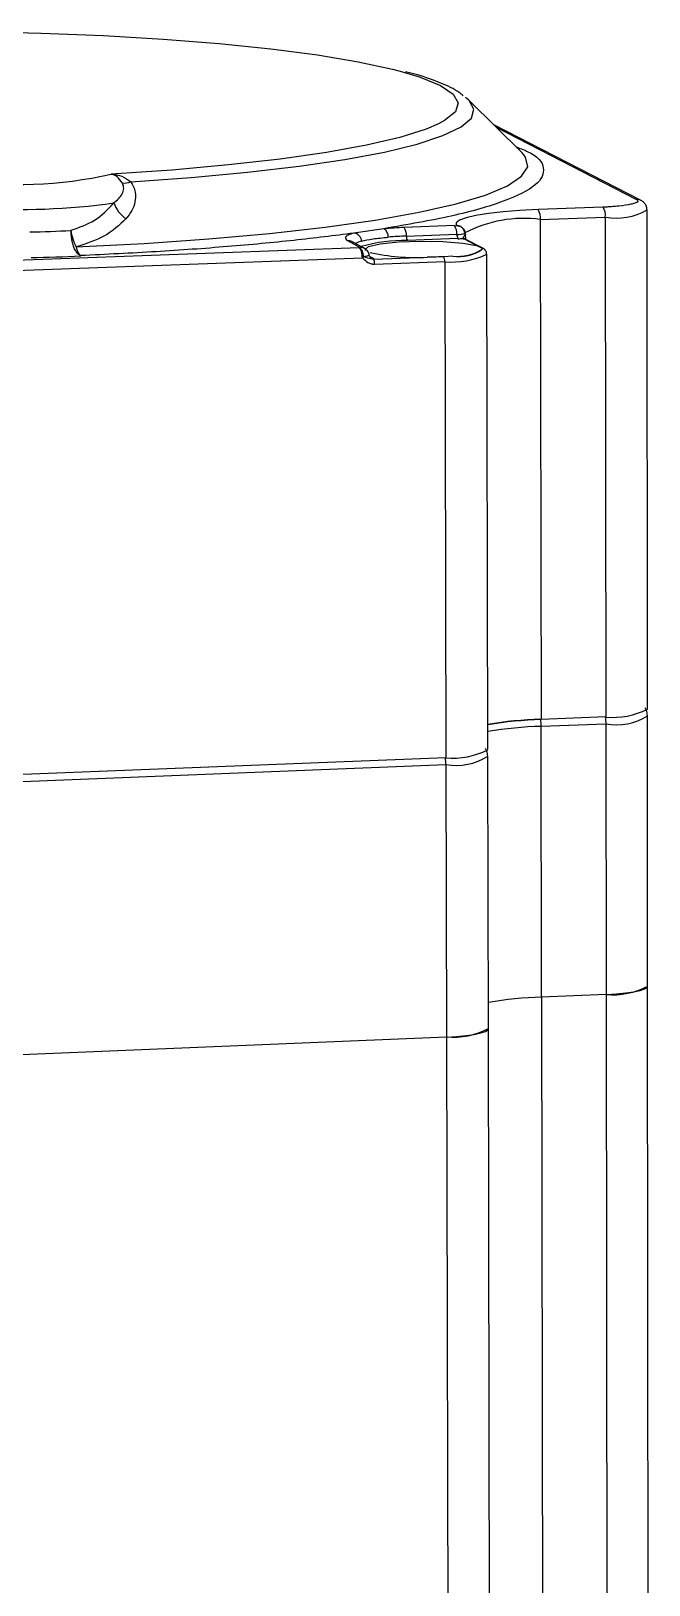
# Model space of a CAD drawing. Header units: millimetres. Extents: x 0 to 279, y 0 to 216.
# Drawn here: x 236.44 to 240.57, y 193.89 to 204.26 of the extents above; entities that cross this region are included whole.
import ezdxf

# ---------------------------------------------------------------- set-up
doc = ezdxf.new("R2010")
doc.units = ezdxf.units.MM

msp = doc.modelspace()

# ---------------------------------------------------------------- linework, layer by layer
at = {"color": 7, "linetype": 'Continuous', "lineweight": 25}
for p, q in [((239.724, 203.449), (239.369, 203.8)), ((240.514, 203.133), (239.534, 203.637)), ((239.735, 203.437), (239.724, 203.449)), ((240.264, 203.087), (239.83, 203.071)), ((240.561, 199.738), (240.558, 203.069)), ((238.799, 202.943), (238.599, 202.914)), ((239.273, 202.964), (238.935, 202.951)), ((239.332, 202.941), (239.339, 202.914)), ((239.845, 203.004), (240.279, 203.02)), ((239.845, 203.004), (239.851, 199.668)), ((240.279, 203.02), (240.283, 199.685)), ((238.558, 202.864), (238.642, 202.819)), ((238.67, 202.812), (238.586, 202.857)), ((238.586, 202.857), (238.587, 202.856)), ((238.95, 202.893), (239.288, 202.906)), ((239.295, 202.877), (238.958, 202.865)), ((239.418, 202.831), (239.334, 202.875)), ((239.348, 202.872), (239.343, 202.875)), ((239.461, 202.813), (239.348, 202.872)), ((238.636, 202.816), (234.067, 202.649)), ((234.082, 202.581), (238.658, 202.749)), ((238.73, 202.74), (239.089, 202.754)), ((239.26, 202.761), (239.201, 202.756)), ((239.452, 202.815), (239.457, 202.807)), ((239.495, 199.467), (239.488, 202.774)), ((238.738, 202.706), (239.207, 202.724)), ((239.207, 202.724), (239.214, 199.413)), ((240.283, 199.685), (239.851, 199.668)), ((239.851, 199.623), (240.283, 199.64)), ((239.854, 197.815), (239.851, 199.623)), ((240.283, 199.64), (240.285, 197.833)), ((240.562, 197.889), (240.561, 199.694)), ((239.214, 199.413), (234.106, 199.209)), ((239.498, 197.606), (239.495, 199.422)), ((234.106, 199.164), (239.214, 199.368)), ((239.214, 199.368), (239.218, 197.549)), ((240.571, 188.884), (240.562, 197.889)), ((240.285, 197.833), (239.854, 197.815)), ((239.854, 197.815), (239.868, 188.796)), ((240.285, 197.833), (240.296, 188.817)), ((239.218, 197.549), (234.119, 197.337)), ((239.218, 197.549), (239.238, 188.478)), ((239.516, 188.546), (239.498, 197.606))]:
    msp.add_line(p, q, dxfattribs=at)
at = {"color": 8, "linetype": 'Continuous', "lineweight": 25}
for p, q in [((239.55, 203.621), (240.487, 203.139)), ((238.706, 202.759), (238.729, 202.747))]:
    msp.add_line(p, q, dxfattribs=at)
at = {"color": 7, "linetype": 'Continuous', "lineweight": 25, "flags": 128}
for points in [[(235.207, 204.259), (235.645, 204.262), (236.082, 204.259), (236.511, 204.249), (236.928, 204.232), (237.326, 204.208), (237.7, 204.179), (238.045, 204.144), (238.356, 204.103), (238.628, 204.058), (238.858, 204.008), (238.91, 203.995)], [(239.369, 203.8), (239.367, 203.802), (239.345, 203.82)], [(239.166, 203.644), (239.082, 203.608), (238.907, 203.552), (238.685, 203.5), (238.417, 203.452), (238.108, 203.408), (237.762, 203.369), (237.384, 203.335), (236.979, 203.308)], [(239.83, 203.071), (239.709, 203.065), (239.597, 203.057), (239.498, 203.045), (239.415, 203.032), (239.35, 203.017), (239.306, 203), (239.284, 202.983), (239.284, 202.965)], [(238.68, 202.799), (238.676, 202.804), (238.698, 202.824), (238.775, 202.842), (238.897, 202.855), (239.045, 202.86), (239.195, 202.858), (239.327, 202.847), (239.418, 202.831)], [(238.642, 202.819), (238.643, 202.818), (238.643, 202.818), (238.643, 202.818), (238.642, 202.818), (238.641, 202.817), (238.64, 202.817), (238.638, 202.817), (238.636, 202.816)], [(239.452, 202.815), (239.457, 202.814), (239.461, 202.813)], [(240.285, 197.833), (240.354, 197.837), (240.416, 197.843), (240.469, 197.851), (240.512, 197.86), (240.542, 197.87), (240.559, 197.881), (240.562, 197.889)], [(239.218, 197.549), (239.287, 197.553), (239.35, 197.559), (239.404, 197.567), (239.447, 197.576), (239.478, 197.587), (239.495, 197.598), (239.498, 197.606)]]:
    msp.add_lwpolyline(points, dxfattribs=at)
at = {"color": 8, "linetype": 'Continuous', "lineweight": 25, "flags": 128}
for points in [[(238.91, 203.995), (239.043, 203.955), (239.179, 203.9), (239.264, 203.842), (239.297, 203.783), (239.278, 203.724), (239.206, 203.665), (239.166, 203.644)], [(237.11, 203.256), (237.514, 203.285), (237.89, 203.32), (238.234, 203.36), (238.54, 203.405), (238.804, 203.455), (239.023, 203.508), (239.195, 203.565), (239.316, 203.623), (239.385, 203.682), (239.402, 203.742), (239.369, 203.8)], [(236.746, 202.822), (237.2, 202.845), (237.632, 202.875), (238.037, 202.911), (238.409, 202.953), (238.743, 203), (239.035, 203.053), (239.282, 203.109), (239.48, 203.168), (239.626, 203.23), (239.72, 203.293), (239.761, 203.357), (239.747, 203.421), (239.735, 203.437)], [(238.662, 202.759), (238.673, 202.76), (238.682, 202.761), (238.69, 202.762), (238.696, 202.764), (238.7, 202.766), (238.702, 202.767), (238.702, 202.768)]]:
    msp.add_lwpolyline(points, dxfattribs=at)
at = {"color": 7, "linetype": 'Continuous', "lineweight": 25}
for centre, radius, start, end in [((236.362, 205.988), 2.75, 261.1657, 282.9627), ((237.065, 203.369), 0.121, 264.5734, 291.7461), ((236.377, 207.469), 4.397, 266.051, 278.0985), ((237.202, 203.191), 0.219, 200.1049, 235.415), ((239.742, 203.016), 0.104, 353.2737, 32.1184), ((240.176, 203.032), 0.104, 353.2204, 32.2769), ((240.489, 203.085), 0.0549, 62.856, 92.1677), ((239.042, 199.929), 3.024, 92.0216, 94.6016), ((238.768, 202.89), 0.062, 356.6797, 59.3414), ((238.86, 202.901), 0.0909, 355.3193, 33.6408), ((239.273, 203.005), 0.0417, 269.4808, 285.3435), ((239.197, 202.913), 0.0905, 355.2888, 33.7702), ((236.391, 207.927), 5.005, 270.501, 273.6673), ((238.56, 202.808), 0.0556, 62.0721, 92.1705), ((238.592, 202.854), 0.0609, 6.3983, 82.8321), ((239.045, 200.217), 2.679, 92.0247, 94.6087), ((238.996, 202.89), 0.0455, 175.3251, 213.635), ((239.294, 203.047), 0.142, 267.2575, 290.184), ((239.333, 202.902), 0.0453, 175.2947, 213.7643), ((239.275, 203.458), 0.582, 271.9894, 275.1556), ((239.379, 202.962), 0.0982, 237.9968, 242.4216), ((239.343, 202.915), 0.000713, 306.3264, 34.2994), ((239.335, 202.906), 0.0097, 352.7135, 31.5787), ((236.391, 208.732), 5.981, 270.5032, 273.6838), ((236.837, 202.832), 0.0923, 186.6571, 228.1343), ((238.721, 201.607), 1.154, 92.9525, 93.2753), ((238.588, 202.82), 0.1, 314.3676, 320.6477), ((239.01, 204.102), 1.351, 257.089, 273.3652), ((238.685, 202.712), 0.0533, 353.4357, 31.6741), ((239.141, 202.728), 0.0662, 356.1971, 25.4893), ((239.288, 203.085), 0.326, 265.0879, 301.2645), ((239.302, 203.026), 0.269, 261.0673, 305.2852), ((240.328, 200.198), 0.516, 264.9972, 296.7974), ((239.914, 197.102), 2.568, 91.4772, 99.3956), ((239.913, 197.187), 2.481, 91.4315, 99.7006), ((239.501, 199.623), 0.35, 0.0405, 7.6402), ((239.259, 199.931), 0.521, 265.0239, 296.8912), ((240.33, 198.328), 0.497, 264.8476, 297.8957), ((239.916, 195.441), 2.375, 91.4986, 100.1274), ((239.263, 198.049), 0.501, 264.8757, 297.993)]:
    msp.add_arc(centre, radius, start, end, dxfattribs=at)
at = {"color": 8, "linetype": 'Continuous', "lineweight": 25}
for centre, radius, start, end in [((240.351, 203.428), 0.414, 260.0805, 299.9496), ((239.733, 202.17), 0.842, 82.3649, 117.7734), ((238.685, 202.715), 0.149, 102.7729, 119.965), ((238.934, 201.863), 1.002, 88.6288, 106.4951), ((239.328, 202.851), 0.0282, 57.9735, 91.8428), ((239.335, 202.848), 0.0277, 62.3239, 92.179), ((238.644, 202.763), 0.0557, 61.4722, 92.1743), ((238.728, 202.775), 0.0278, 241.9316, 272.178), ((239.253, 203.282), 0.561, 265.3228, 294.8711), ((239.913, 197.145), 2.478, 91.4331, 99.7108), ((239.935, 199.64), 0.349, 0.0236, 7.3408), ((240.354, 200.018), 0.385, 259.3863, 302.457), ((238.858, 199.367), 0.356, 0.084, 7.2876), ((239.286, 199.751), 0.389, 259.4425, 302.5221)]:
    msp.add_arc(centre, radius, start, end, dxfattribs=at)
at = {"color": 7, "linetype": 'Continuous', "lineweight": 25}
for points, knots in [([(239.329, 203.831), (239.32, 203.838), (239.279, 203.873), (239.18, 203.916), (239.063, 203.961), (238.969, 203.984), (238.945, 203.99)], [0, 0, 0, 0, 0.098597, 0.467843, 0.860525, 1, 1, 1, 1]), ([(237.054, 203.248), (237.042, 203.263), (237.019, 203.295), (236.993, 203.304), (236.979, 203.308)], [0, 0, 0, 0, 0.4837173, 1, 1, 1, 1]), ([(236.979, 203.308), (237.004, 203.305), (237.051, 203.3), (237.091, 203.27), (237.11, 203.256)], [0, 0, 0, 0, 0.519167, 1, 1, 1, 1]), ([(236.996, 203.115), (237.018, 203.134), (237.051, 203.161), (237.064, 203.205), (237.062, 203.23), (237.056, 203.242), (237.054, 203.248)], [0, 0, 0, 0, 0.537778, 0.784243, 0.901855, 1, 1, 1, 1]), ([(237.11, 203.256), (237.117, 203.246), (237.13, 203.223), (237.143, 203.177), (237.141, 203.122), (237.119, 203.062), (237.092, 203.028), (237.077, 203.01)], [0, 0, 0, 0, 0.1215707, 0.2513809, 0.501502, 0.7397736, 1, 1, 1, 1]), ([(236.711, 202.933), (236.766, 202.952), (236.881, 202.993), (236.957, 203.073), (236.996, 203.115)], [0, 0, 0, 0, 0.47595, 1, 1, 1, 1]), ([(240.487, 203.139), (240.493, 203.134), (240.503, 203.126), (240.483, 203.115), (240.466, 203.11), (240.455, 203.107), (240.453, 203.107), (240.431, 203.102), (240.388, 203.095), (240.336, 203.091), (240.31, 203.089), (240.291, 203.088), (240.273, 203.088), (240.264, 203.087)], [0, 0, 0, 0, 0.239396, 0.369568, 0.499903, 0.500532, 0.505193, 0.517877, 0.759375, 0.879575, 0.885602, 0.93951, 1, 1, 1, 1]), ([(240.556, 203.068), (240.557, 203.071), (240.559, 203.083), (240.55, 203.103), (240.535, 203.121), (240.523, 203.129), (240.516, 203.133), (240.514, 203.133)], [0, 0, 0, 0, 0.080873, 0.371324, 0.630447, 0.928992, 1, 1, 1, 1]), ([(237.077, 203.01), (237.033, 202.968), (236.945, 202.885), (236.812, 202.843), (236.746, 202.822)], [0, 0, 0, 0, 0.500493, 1, 1, 1, 1]), ([(239.284, 202.965), (239.291, 202.964), (239.305, 202.963), (239.323, 202.952), (239.338, 202.936), (239.342, 202.922), (239.344, 202.915)], [0, 0, 0, 0, 0.245647, 0.494096, 0.745504, 1, 1, 1, 1]), ([(239.343, 202.914), (239.342, 202.919), (239.34, 202.928), (239.331, 202.943), (239.322, 202.951), (239.315, 202.956)], [0, 0, 0, 0, 0.283436, 0.544941, 1, 1, 1, 1]), ([(236.776, 202.764), (236.767, 202.768), (236.751, 202.778), (236.732, 202.813), (236.721, 202.848), (236.714, 202.885), (236.712, 202.914), (236.711, 202.933)], [0, 0, 0, 0, 0.249664, 0.499328, 0.646751, 0.76199, 1, 1, 1, 1]), ([(238.599, 202.914), (238.469, 202.897), (238.207, 202.864), (237.761, 202.823), (237.284, 202.788), (236.945, 202.772), (236.776, 202.764)], [0, 0, 0, 0, 0.249052, 0.499997, 0.750018, 1, 1, 1, 1]), ([(238.599, 202.914), (238.586, 202.91), (238.571, 202.905), (238.554, 202.897), (238.535, 202.884), (238.548, 202.872), (238.558, 202.864)], [0, 0, 0, 0, 0.25043, 0.292267, 0.501113, 1, 1, 1, 1]), ([(238.652, 202.86), (238.675, 202.866), (238.721, 202.877), (238.793, 202.883), (238.83, 202.886)], [0, 0, 0, 0, 0.501698, 1, 1, 1, 1]), ([(239.343, 202.911), (239.34, 202.904), (239.334, 202.891), (239.329, 202.882), (239.327, 202.879)], [0, 0, 0, 0, 0.584354, 1, 1, 1, 1]), ([(239.343, 202.914), (239.343, 202.914), (239.343, 202.914), (239.343, 202.914), (239.343, 202.914), (239.343, 202.912), (239.343, 202.912), (239.343, 202.911)], [0, 0, 0, 0, 0.030062, 0.06157, 0.133203, 0.330332, 1, 1, 1, 1]), ([(239.344, 202.915), (239.344, 202.914), (239.344, 202.91), (239.345, 202.907), (239.345, 202.905)], [0, 0, 0, 0, 0.464864, 1, 1, 1, 1]), ([(238.656, 202.759), (238.655, 202.766), (238.654, 202.781), (238.649, 202.799), (238.643, 202.812), (238.639, 202.815), (238.636, 202.816)], [0, 0, 0, 0, 0.259845, 0.513049, 0.759726, 1, 1, 1, 1]), ([(238.636, 202.816), (238.639, 202.816), (238.644, 202.813), (238.652, 202.804), (238.657, 202.789), (238.661, 202.773), (238.662, 202.764), (238.662, 202.759)], [0, 0, 0, 0, 0.168775, 0.391842, 0.668391, 0.827478, 1, 1, 1, 1]), ([(238.658, 202.749), (238.658, 202.75), (238.656, 202.754), (238.656, 202.757), (238.656, 202.759)], [0, 0, 0, 0, 0.53686, 1, 1, 1, 1]), ([(238.658, 202.749), (238.669, 202.738), (238.686, 202.721), (238.715, 202.708), (238.73, 202.707), (238.738, 202.706)], [0, 0, 0, 0, 0.499643, 0.758209, 1, 1, 1, 1]), ([(238.666, 202.757), (238.665, 202.757), (238.664, 202.757), (238.662, 202.758), (238.662, 202.759), (238.662, 202.759), (238.662, 202.759), (238.662, 202.759)], [0, 0, 0, 0, 0.672578, 0.86906, 0.939725, 0.97061, 1, 1, 1, 1]), ([(238.73, 202.74), (238.721, 202.741), (238.7, 202.744), (238.678, 202.752), (238.666, 202.757)], [0, 0, 0, 0, 0.42174, 1, 1, 1, 1]), ([(238.702, 202.768), (238.702, 202.769), (238.702, 202.776), (238.696, 202.788), (238.686, 202.801), (238.677, 202.809), (238.672, 202.812), (238.67, 202.812)], [0, 0, 0, 0, 0.012615, 0.374779, 0.67023, 0.924062, 1, 1, 1, 1]), ([(238.715, 202.75), (238.714, 202.75), (238.712, 202.751), (238.707, 202.756), (238.703, 202.763), (238.703, 202.767), (238.703, 202.769)], [0, 0, 0, 0, 0.26158, 0.545956, 0.897482, 1, 1, 1, 1]), ([(239.201, 202.756), (239.189, 202.756), (239.157, 202.754), (239.12, 202.754), (239.094, 202.754), (239.089, 202.754)], [0, 0, 0, 0, 0.329179, 0.856625, 1, 1, 1, 1]), ([(239.418, 202.831), (239.426, 202.828), (239.441, 202.822), (239.449, 202.818), (239.452, 202.815)], [0, 0, 0, 0, 0.528525, 1, 1, 1, 1]), ([(239.48, 202.795), (239.479, 202.798), (239.473, 202.807), (239.466, 202.81), (239.461, 202.813)], [0, 0, 0, 0, 0.288902, 1, 1, 1, 1]), ([(239.486, 202.773), (239.487, 202.778), (239.487, 202.787), (239.483, 202.793), (239.48, 202.795)], [0, 0, 0, 0, 0.541083, 1, 1, 1, 1]), ([(240.56, 199.694), (240.559, 199.706), (240.558, 199.725), (240.548, 199.74), (240.544, 199.745)], [0, 0, 0, 0, 0.639963, 1, 1, 1, 1]), ([(239.494, 199.423), (239.493, 199.435), (239.492, 199.454), (239.482, 199.469), (239.478, 199.474)], [0, 0, 0, 0, 0.632667, 1, 1, 1, 1])]:
    msp.add_open_spline(points, degree=3, knots=knots, dxfattribs=at)
at = {"color": 8, "linetype": 'Continuous', "lineweight": 25}
for points, knots in [([(239.681, 203.49), (239.706, 203.481), (239.827, 203.436), (239.885, 203.349), (239.841, 203.236), (239.624, 203.127), (239.282, 203.027), (238.958, 202.971), (238.799, 202.943)], [0, 0, 0, 0, 0.052873, 0.249263, 0.445654, 0.638329, 0.82398, 1, 1, 1, 1]), ([(239.315, 202.956), (239.31, 202.959), (239.3, 202.964), (239.289, 202.965), (239.284, 202.965)], [0, 0, 0, 0, 0.568547, 1, 1, 1, 1]), ([(239.349, 202.869), (239.349, 202.869), (239.347, 202.878), (239.346, 202.891), (239.345, 202.905)], [0, 0, 0, 0, 0.001028, 1, 1, 1, 1])]:
    msp.add_open_spline(points, degree=3, knots=knots, dxfattribs=at)
at = {"color": 7, "linetype": 'Continuous', "lineweight": 25}
for points in [[(236.746, 202.822), (236.738, 202.838), (236.723, 202.872), (236.715, 202.913), (236.711, 202.933)], [(238.729, 202.747), (238.73, 202.746), (238.733, 202.744), (238.731, 202.742), (238.73, 202.74)]]:
    msp.add_open_spline(points, degree=3, dxfattribs=at)

doc.saveas('drawing.dxf')
